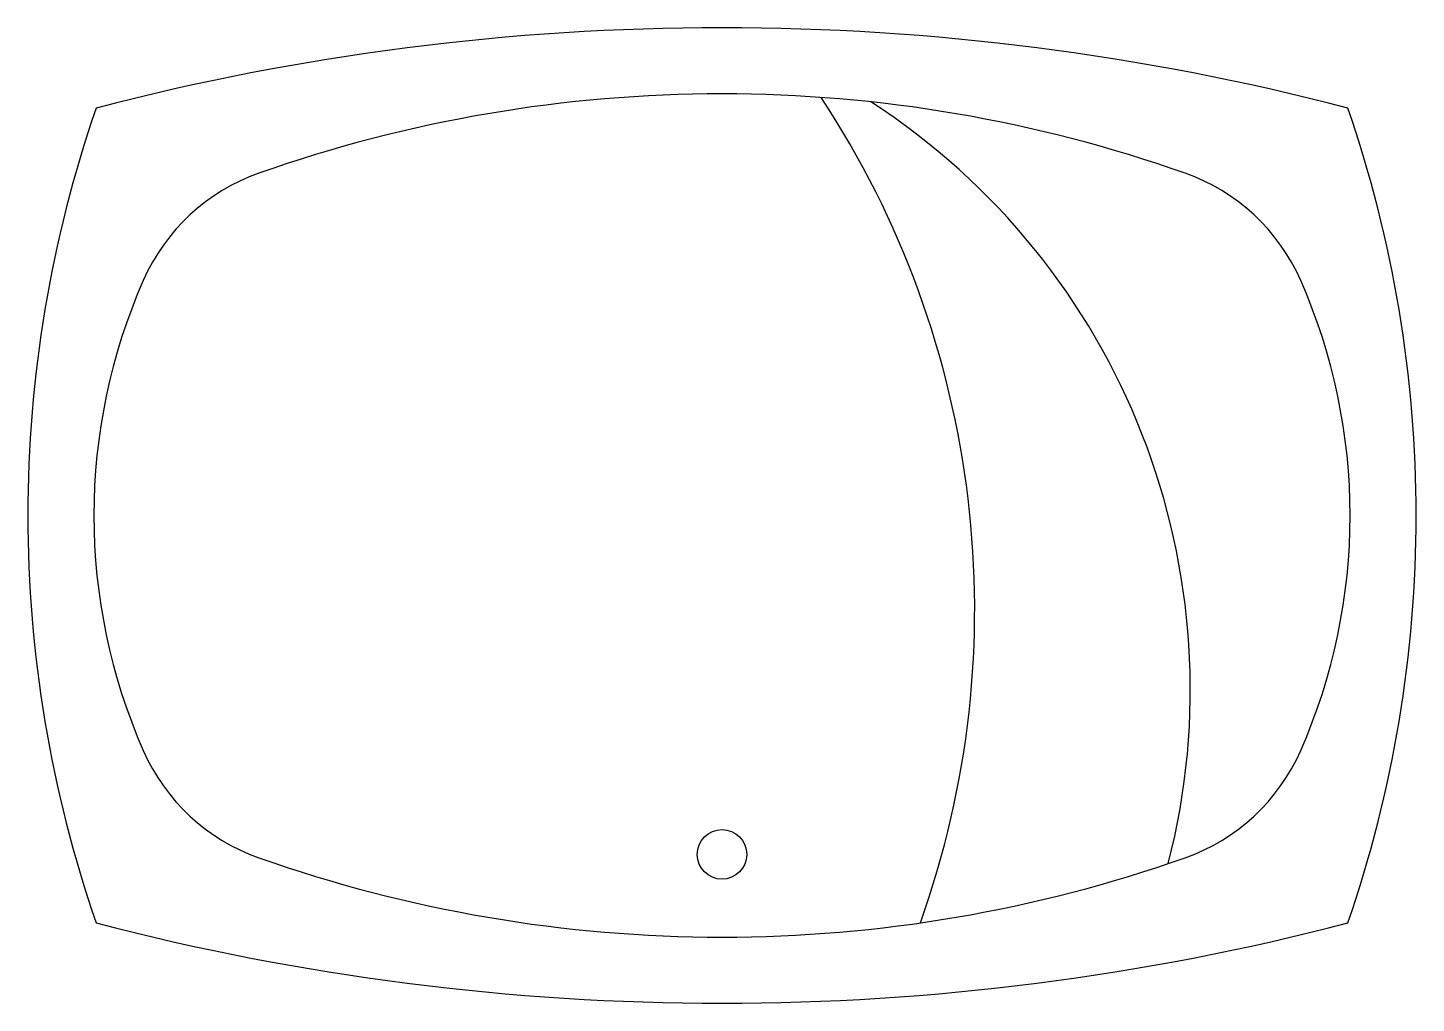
# Model space of a CAD drawing. Extents: x -42 to 42, y -9 to 50.
import ezdxf

# ---------------------------------------------------------------- set-up
doc = ezdxf.new("R2010")
doc.units = 0
doc.layers.get('0').update_dxf_attribs({"linetype": 'CONTINUOUS'})

msp = doc.modelspace()

# ---------------------------------------------------------------- linework, layer by layer
at = {"color": 0}
msp.add_circle((0, 0), 1.5, dxfattribs=at)
for centre, radius, start, end in [((0, -100), 150, 75.37777, 104.62223), ((0, -38.219), 84.219, 70.56697, 109.43303), ((-40.995, 14.814), 56.283, 340.31906, 33.38639), ((-14.017, 9.973), 42.347, 345.60543, 57.07469), ((33.521, 20.5), 75.521, 160.95625, 199.04375), ((-33.521, 20.5), 75.521, 340.95625, 19.04375), ((-24.028, 29.886), 12, 109.43303, 156.26341), ((24.028, 29.886), 12, 23.73659, 70.56697), ((-2.683, 20.5), 35.317, 156.26341, 203.73659), ((2.683, 20.5), 35.317, 336.26341, 23.73659), ((-24.028, 11.114), 12, 203.73659, 250.56697), ((24.028, 11.114), 12, 289.43303, 336.26341), ((0, 79.219), 84.219, 250.56697, 289.43303), ((0, 141), 150, 255.37777, 284.62223)]:
    msp.add_arc(centre, radius, start, end, dxfattribs=at)

doc.saveas('drawing.dxf')
